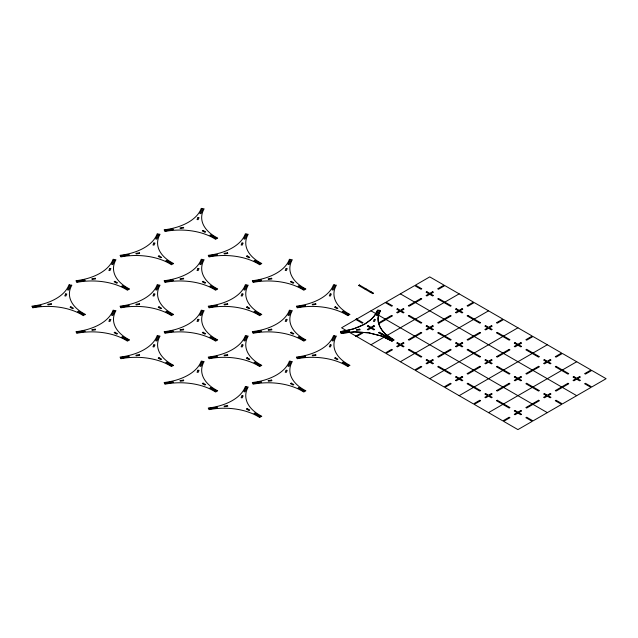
<?xml version="1.0" encoding="UTF-8"?>
<svg xmlns="http://www.w3.org/2000/svg" width="638" height="638" viewBox="0 0 638 638"><rect width="100%" height="100%" fill="white"/><g stroke="black" fill="none" stroke-linecap="round" stroke-linejoin="round"><path stroke-width="0.96" d="M378.717 310.515L379.355 310.299L377.592 310.204L374.538 315.762L371.268 319.319L364.625 324.128L353.253 328.977L340.509 331.616L341.274 333.275L354.6 331.88L368.644 332.797L381.612 336.059L391.939 341.115L393.486 340.245L394.037 339.902L385.288 333.937L381.995 330.34L379.642 326.449L378.318 322.405L378.047 318.338L378.797 314.382L380.463 310.65L379.036 310.411M380.463 310.65C372.927 322.373 384.251 335.317 393.79 340.054M379.578 310.499L377.257 315.499L376.173 315.331L378.326 310.299M377.592 310.204C371.499 324.543 354.361 329.551 340.556 331.752M393.662 340.134L379.45 332.231L378.661 332.685L392.617 340.748L391.939 341.115L381.612 336.059L368.644 332.797L354.6 331.88L341.218 333.172M365.167 289.261L365.957 288.807M370.239 292.196L371.029 291.741M355.876 336.051L362.224 332.39L363.014 332.845L356.666 336.505M378.924 332.845L379.714 332.39M381.197 334.152L381.987 333.698M370.973 344.759L414.66 319.534M415.45 319.08L444.056 302.571M444.845 302.109L459.145 293.855M386.269 337.087L387.059 336.625M391.62 340.166L392.41 339.711M400.361 361.73L414.66 353.476M415.45 353.021L444.056 336.505M444.845 336.051L473.444 319.534M474.233 319.08L488.533 310.826M429.749 378.701L444.056 370.447M444.845 369.984L473.444 353.476M474.233 353.021L502.84 336.505M503.621 336.051L517.928 327.796M459.145 395.672L473.444 387.41M474.233 386.955L502.84 370.447M503.621 369.984L532.228 353.476M533.017 353.021L547.316 344.759M488.533 412.634L502.84 404.38M503.621 403.926L532.228 387.41M533.017 386.955L561.615 370.447M562.405 369.984L576.712 361.73M400.361 293.855L414.66 302.109M415.45 302.571L444.056 319.08M444.845 319.534L473.444 336.051M474.233 336.505L502.84 353.021M503.621 353.476L532.228 369.984M533.017 370.447L561.615 386.955M562.405 387.41L576.712 395.672M370.973 310.826L414.66 336.051M415.45 336.505L444.056 353.021M444.845 353.476L473.444 369.984M474.233 370.447L502.84 386.955M503.621 387.41L532.228 403.926M533.017 404.38L547.316 412.634M356.666 319.08L363.014 322.748L362.224 323.203L355.876 319.534M341.163 333.068L349.672 331.425L349.385 330.803L340.676 332.031M65.714 293.879L64.781 295.88L65.858 296.048L66.791 294.046L65.714 293.879M69.893 284.875L67.572 289.875L68.649 290.043L70.97 285.042L71.855 285.194A47.579 27.474 0 0 0 85.428 314.446L84.878 314.789L78.45 311.177L77.669 311.631L84.009 315.292L83.331 315.658A47.579 27.474 0 0 0 32.666 307.819L32.434 307.372L41.063 305.969L40.776 305.347L32.107 306.687L31.9 306.168A47.579 27.474 0 0 0 68.992 284.755L69.893 284.875M109.8 268.431L108.867 270.432L109.943 270.592L110.876 268.59L109.8 268.431M113.979 259.419L111.658 264.427L112.735 264.587L115.055 259.586L115.941 259.746A47.579 27.474 0 0 0 129.514 288.99L128.884 289.381L122.544 285.72L121.754 286.175L128.094 289.835L127.417 290.202A47.579 27.474 0 0 0 76.751 282.371L76.488 281.852L85.149 280.513L84.862 279.891L76.193 281.23L75.986 280.712A47.579 27.474 0 0 0 113.078 259.299L113.979 259.419M109.8 319.335L108.867 321.337L109.943 321.504L110.876 319.502L109.8 319.335M113.979 310.331L111.658 315.331L112.735 315.499L115.055 310.499L115.941 310.65A47.579 27.474 0 0 0 129.514 339.902L128.884 340.293L122.544 336.625L121.754 337.087L128.094 340.748L127.417 341.115A47.579 27.474 0 0 0 76.751 333.275L76.488 332.765L85.149 331.425L84.862 330.803L76.193 332.143L76.01 331.688A47.579 27.474 0 0 0 113.078 310.204L113.979 310.331M153.886 242.974L152.953 244.976L154.029 245.144L154.962 243.142L153.886 242.974M158.064 233.971L155.744 238.971L156.82 239.138L159.141 234.138L160.026 234.29A47.579 27.474 0 0 0 173.6 263.542L172.97 263.933L166.63 260.272L165.84 260.727L172.18 264.387L171.502 264.754A47.579 27.474 0 0 0 120.845 256.915L120.574 256.404L129.235 255.064L128.948 254.442L120.287 255.782L120.096 255.328A47.579 27.474 0 0 0 157.163 233.843L158.064 233.971M153.886 293.879L152.953 295.88L154.029 296.048L154.962 294.046L153.886 293.879M158.064 284.875L155.744 289.875L156.82 290.043L159.141 285.042L160.026 285.194A47.579 27.474 0 0 0 173.6 314.446L172.97 314.837L166.63 311.177L165.84 311.631L172.18 315.292L171.502 315.658A47.579 27.474 0 0 0 120.845 307.819L120.574 307.309L129.235 305.969L128.948 305.347L120.287 306.687L120.072 306.168A47.579 27.474 0 0 0 157.163 284.755L158.064 284.875M197.971 217.518L197.038 219.52L198.123 219.687L199.048 217.686L197.971 217.518M202.15 208.514L199.83 213.515L200.906 213.682L203.227 208.682L204.112 208.833A47.579 27.474 0 0 0 217.694 238.086L217.056 238.476L210.715 234.816L209.926 235.27L216.266 238.931L215.588 239.298A47.579 27.474 0 0 0 164.931 231.458L164.692 231.012L173.321 229.608L173.034 228.986L164.373 230.326L164.157 229.808A47.579 27.474 0 0 0 201.249 208.395L202.15 208.514M153.886 344.783L152.953 346.793L154.029 346.952L154.962 344.951L153.886 344.783M158.064 335.779L155.744 340.78L156.82 340.947L159.141 335.947L160.026 336.106A47.579 27.474 0 0 0 173.6 365.351L172.97 365.741L166.63 362.081L165.84 362.536L172.18 366.196L171.502 366.563A47.579 27.474 0 0 0 120.845 358.723L120.574 358.213L129.235 356.873L128.948 356.251L120.287 357.591L120.072 357.073A47.579 27.474 0 0 0 157.163 335.66L158.064 335.779M197.971 268.431L197.038 270.432L198.123 270.592L199.048 268.59L197.971 268.431M202.15 259.419L199.83 264.427L200.906 264.587L203.227 259.586L204.112 259.746A47.579 27.474 0 0 0 217.694 288.99L217.056 289.381L210.715 285.72L209.926 286.175L216.266 289.835L215.588 290.202A47.579 27.474 0 0 0 164.931 282.371L164.66 281.852L173.321 280.513L173.034 279.891L164.373 281.23L164.157 280.712A47.579 27.474 0 0 0 201.249 259.299L202.15 259.419M197.971 319.335L197.038 321.337L198.123 321.504L199.048 319.502L197.971 319.335M202.15 310.331L199.83 315.331L200.906 315.499L203.227 310.499L204.112 310.65A47.579 27.474 0 0 0 217.694 339.902L217.056 340.293L210.715 336.625L209.926 337.087L216.266 340.748L215.588 341.115A47.579 27.474 0 0 0 164.931 333.275L164.66 332.765L173.321 331.425L173.034 330.803L164.373 332.143L164.189 331.688A47.579 27.474 0 0 0 201.249 310.204L202.15 310.331M242.057 242.974L241.132 244.976L242.209 245.144L243.134 243.142L242.057 242.974M246.236 233.971L243.915 238.971L244.992 239.138L247.313 234.138L248.198 234.29A47.579 27.474 0 0 0 261.779 263.542L261.141 263.933L254.801 260.272L254.012 260.727L260.352 264.387L259.682 264.754A47.579 27.474 0 0 0 209.017 256.915L208.746 256.404L217.406 255.064L217.119 254.442L208.459 255.782L208.275 255.328A47.579 27.474 0 0 0 245.335 233.843L246.236 233.971M197.971 370.239L197.038 372.241L198.123 372.409L199.048 370.407L197.971 370.239M202.15 361.236L199.83 366.236L200.906 366.403L203.227 361.403L204.112 361.555A47.579 27.474 0 0 0 217.694 390.807L217.056 391.198L210.715 387.537L209.926 387.992L216.266 391.652L215.588 392.019A47.579 27.474 0 0 0 164.931 384.18L164.692 383.733L173.321 382.329L173.034 381.707L164.373 383.047L164.157 382.529A47.579 27.474 0 0 0 201.249 361.116L202.15 361.236M242.057 293.879L241.132 295.88L242.209 296.048L243.134 294.046L242.057 293.879M246.236 284.875L243.915 289.875L244.992 290.043L247.313 285.042L248.198 285.194A47.579 27.474 0 0 0 261.779 314.446L261.221 314.789L254.801 311.177L254.012 311.631L260.352 315.292L259.682 315.658A47.579 27.474 0 0 0 209.017 307.819L208.778 307.372L217.406 305.969L217.119 305.347L208.459 306.687L208.251 306.168A47.579 27.474 0 0 0 245.335 284.755L246.236 284.875M242.057 344.783L241.132 346.793L242.209 346.952L243.134 344.951L242.057 344.783M246.236 335.779L243.915 340.78L244.992 340.947L247.313 335.947L248.198 336.106A47.579 27.474 0 0 0 261.779 365.351L261.141 365.741L254.801 362.081L254.012 362.536L260.352 366.196L259.682 366.563A47.579 27.474 0 0 0 209.017 358.723L208.746 358.213L217.406 356.873L217.119 356.251L208.459 357.591L208.251 357.073A47.579 27.474 0 0 0 245.335 335.66L246.236 335.779M286.143 268.431L285.218 270.432L286.295 270.592L287.22 268.59L286.143 268.431M290.322 259.419L288.001 264.427L289.078 264.587L291.399 259.586L292.292 259.746A47.579 27.474 0 0 0 305.865 288.99L305.235 289.381L298.887 285.72L298.098 286.175L304.438 289.835L303.768 290.202A47.579 27.474 0 0 0 253.103 282.371L252.831 281.852L261.5 280.513L261.205 279.891L252.544 281.23L252.337 280.712A47.579 27.474 0 0 0 289.421 259.299L290.322 259.419M242.057 395.696L241.132 397.697L242.209 397.865L243.134 395.863L242.057 395.696M246.236 386.684L243.915 391.692L244.992 391.86L247.313 386.851L248.198 387.011A47.579 27.474 0 0 0 261.779 416.263L261.141 416.654L254.801 412.985L254.012 413.448L260.352 417.108L259.682 417.475A47.579 27.474 0 0 0 209.017 409.636L208.746 409.125L217.406 407.786L217.119 407.156L208.459 408.503L208.275 408.041A47.579 27.474 0 0 0 245.335 386.564L246.236 386.684M286.143 319.335L285.218 321.337L286.295 321.504L287.22 319.502L286.143 319.335M290.322 310.331L288.001 315.331L289.078 315.499L291.399 310.499L292.292 310.65A47.579 27.474 0 0 0 305.865 339.902L305.235 340.293L298.887 336.625L298.098 337.087L304.438 340.748L303.768 341.115A47.579 27.474 0 0 0 253.103 333.275L252.831 332.765L261.5 331.425L261.205 330.803L252.544 332.143L252.337 331.616A47.579 27.474 0 0 0 289.421 310.204L290.322 310.331M286.143 370.239L285.218 372.241L286.295 372.409L287.22 370.407L286.143 370.239M290.322 361.236L288.001 366.236L289.078 366.403L291.399 361.403L292.292 361.555A47.579 27.474 0 0 0 305.865 390.807L305.235 391.198L298.887 387.537L298.098 387.992L304.438 391.652L303.768 392.019A47.579 27.474 0 0 0 253.103 384.18L252.831 383.669L261.5 382.329L261.205 381.707L252.544 383.047L252.337 382.529A47.579 27.474 0 0 0 289.421 361.116L290.322 361.236M330.229 293.879L329.304 295.88L330.38 296.048L331.313 294.046L330.229 293.879M334.408 284.875L332.087 289.875L333.172 290.043L335.492 285.042L336.378 285.194A47.579 27.474 0 0 0 349.951 314.446L349.321 314.837L342.973 311.177L342.183 311.631L348.531 315.292L347.854 315.658A47.579 27.474 0 0 0 297.188 307.819L296.949 307.372L305.586 305.969L305.299 305.347L296.63 306.687L296.423 306.168A47.579 27.474 0 0 0 333.507 284.755L334.408 284.875M330.229 344.783L329.304 346.793L330.38 346.952L331.313 344.951L330.229 344.783M334.408 335.779L332.087 340.78L333.172 340.947L335.492 335.947L336.378 336.106A47.579 27.474 0 0 0 349.951 365.351L349.321 365.741L342.973 362.081L342.183 362.536L348.531 366.196L347.854 366.563A47.579 27.474 0 0 0 297.188 358.723L296.917 358.213L305.586 356.873L305.299 356.251L296.63 357.591L296.423 357.073A47.579 27.474 0 0 0 333.507 335.66L334.408 335.779M374.315 319.335L373.389 321.337L374.466 321.504L375.399 319.502L374.315 319.335M70.842 306.782L70.052 307.237L72.588 308.696L73.378 308.242L70.842 306.782M114.928 281.326L114.138 281.781L116.674 283.248L117.464 282.793L114.928 281.326M159.014 255.87L158.224 256.324L160.76 257.792L161.55 257.337L159.014 255.87M203.099 230.422L202.31 230.876L204.846 232.344L205.635 231.881L203.099 230.422M114.928 332.231L114.138 332.685L116.674 334.152L117.464 333.698L114.928 332.231M159.014 306.782L158.224 307.237L160.76 308.696L161.55 308.242L159.014 306.782M203.099 281.326L202.31 281.781L204.846 283.248L205.635 282.793L203.099 281.326M247.185 255.87L246.396 256.324L248.932 257.792L249.721 257.337L247.185 255.87M159.014 357.687L158.224 358.141L160.76 359.609L161.55 359.154L159.014 357.687M203.099 332.231L202.31 332.685L204.846 334.152L205.635 333.698L203.099 332.231M247.185 306.782L246.396 307.237L248.932 308.696L249.721 308.242L247.185 306.782M291.271 281.326L290.481 281.781L293.025 283.248L293.815 282.793L291.271 281.326M359.21 285.162L358.843 285.369L359.585 285.369L359.21 285.162M359.609 285.146L358.819 285.601L372.783 293.655L373.565 293.201L359.609 285.146M203.099 383.135L202.31 383.597L204.846 385.057L205.635 384.602L203.099 383.135M247.185 357.687L246.396 358.141L248.932 359.609L249.721 359.154L247.185 357.687M291.271 332.231L290.481 332.685L293.025 334.152L293.815 333.698L291.271 332.231M335.357 306.782L334.567 307.237L337.111 308.696L337.901 308.242L335.357 306.782M356.275 319.096L355.908 319.311L356.642 319.311L356.275 319.096M385.272 302.571L341.577 327.796L385.272 353.021L391.62 349.353L392.41 349.807L386.062 353.476L414.66 369.984L421.008 366.324L421.798 366.778L415.45 370.447L444.056 386.955L450.396 383.294L451.186 383.749L444.845 387.41L473.444 403.926L479.792 400.265L480.581 400.72L474.233 404.38L502.84 420.897L509.18 417.228L509.969 417.683L503.621 421.351L517.928 429.605L532.228 421.351L525.879 417.683L526.669 417.228L533.017 420.897L561.615 404.38L555.275 400.72L556.065 400.265L562.405 403.926L591.011 387.41L584.663 383.749L585.453 383.294L591.801 386.955L606.1 378.701L591.801 370.447L585.453 374.107L584.663 373.653L591.011 369.984L562.405 353.476L556.065 357.136L555.275 356.682L561.615 353.021L533.017 336.505L526.669 340.166L525.879 339.711L532.228 336.051L503.621 319.534L497.281 323.203L496.492 322.748L502.84 319.08L474.233 302.571L467.885 306.232L467.096 305.777L473.444 302.109L444.845 285.601L438.497 289.261L437.708 288.807L444.056 285.146L429.749 276.884L415.45 285.146L421.798 288.807L421.008 289.261L414.66 285.601L386.062 302.109L392.41 305.777L391.62 306.232L385.272 302.571M368.094 325.675L367.305 326.13L369.841 327.597L370.63 327.142L368.094 325.675M397.482 308.704L396.692 309.159L399.228 310.626L400.018 310.172L397.482 308.704M426.878 291.741L426.088 292.196L428.624 293.655L429.414 293.201L426.878 291.741M369.841 327.988L367.305 329.455L368.094 329.91L370.63 328.442L369.841 327.988M373.852 325.675L371.308 327.142L372.098 327.597L374.642 326.13L373.852 325.675M391.62 315.419L378.924 322.748L379.714 323.203L392.41 315.874L391.62 315.419M399.228 311.017L396.692 312.484L397.482 312.939L400.018 311.48L399.228 311.017M403.24 308.704L400.704 310.172L401.493 310.626L404.029 309.159L403.24 308.704M421.008 298.448L408.32 305.777L409.11 306.232L421.798 298.903L421.008 298.448M428.624 294.054L426.088 295.514L426.878 295.976L429.414 294.509L428.624 294.054M432.628 291.741L430.092 293.201L430.881 293.655L433.417 292.196L432.628 291.741M356.275 336.066L355.908 336.282L356.642 336.282L356.275 336.066M385.663 319.096L385.296 319.311L386.03 319.311L385.663 319.096M372.098 327.988L371.308 328.442L373.852 329.91L374.642 329.455L372.098 327.988M401.493 311.017L400.704 311.48L403.24 312.939L404.029 312.484L401.493 311.017M430.881 294.054L430.092 294.509L432.628 295.976L433.417 295.514L430.881 294.054M247.185 408.591L246.396 409.046L248.932 410.513L249.721 410.059L247.185 408.591M291.271 383.135L290.481 383.597L293.025 385.057L293.815 384.602L291.271 383.135M335.357 357.687L334.567 358.141L337.111 359.609L337.901 359.154L335.357 357.687M409.11 315.419L408.32 315.874L421.008 323.203L421.798 322.748L409.11 315.419M438.497 298.448L437.708 298.903L450.396 306.232L451.186 305.777L438.497 298.448M385.663 336.066L385.296 336.282L386.03 336.282L385.663 336.066M393.016 340.309L392.649 340.517L393.383 340.517L393.016 340.309M397.482 342.646L396.692 343.1L399.228 344.568L400.018 344.113L397.482 342.646M426.878 325.675L426.088 326.13L428.624 327.597L429.414 327.142L426.878 325.675M456.266 308.704L455.476 309.159L458.012 310.626L458.802 310.172L456.266 308.704M399.228 344.959L396.692 346.426L397.482 346.881L400.018 345.413L399.228 344.959M403.24 342.646L400.704 344.113L401.493 344.568L404.029 343.1L403.24 342.646M421.008 332.39L408.32 339.711L409.11 340.166L421.798 332.845L421.008 332.39M428.624 327.988L426.088 329.455L426.878 329.91L429.414 328.442L428.624 327.988M432.628 325.675L430.092 327.142L430.881 327.597L433.417 326.13L432.628 325.675M450.396 315.419L437.708 322.748L438.497 323.203L451.186 315.874L450.396 315.419M458.012 311.017L455.476 312.484L456.266 312.939L458.802 311.48L458.012 311.017M462.024 308.704L459.488 310.172L460.269 310.626L462.813 309.159L462.024 308.704M401.493 344.959L400.704 345.413L403.24 346.881L404.029 346.426L401.493 344.959M430.881 327.988L430.092 328.442L432.628 329.91L433.417 329.455L430.881 327.988M460.269 311.017L459.488 311.48L462.024 312.939L462.813 312.484L460.269 311.017M409.11 349.353L408.32 349.807L421.008 357.136L421.798 356.682L409.11 349.353M438.497 332.39L437.708 332.845L450.396 340.166L451.186 339.711L438.497 332.39M467.885 315.419L467.096 315.874L479.792 323.203L480.581 322.748L467.885 315.419M426.878 359.617L426.088 360.071L428.624 361.539L429.414 361.076L426.878 359.617M456.266 342.646L455.476 343.1L458.012 344.568L458.802 344.113L456.266 342.646M485.654 325.675L484.864 326.13L487.408 327.597L488.198 327.142L485.654 325.675M428.624 361.929L426.088 363.397L426.878 363.851L429.414 362.384L428.624 361.929M432.628 359.617L430.092 361.076L430.881 361.539L433.417 360.071L432.628 359.617M450.396 349.353L437.708 356.682L438.497 357.136L451.186 349.807L450.396 349.353M458.012 344.959L455.476 346.426L456.266 346.881L458.802 345.413L458.012 344.959M462.024 342.646L459.488 344.113L460.269 344.568L462.813 343.1L462.024 342.646M479.792 332.39L467.096 339.711L467.885 340.166L480.581 332.845L479.792 332.39M487.408 327.988L484.864 329.455L485.654 329.91L488.198 328.442L487.408 327.988M491.412 325.675L488.875 327.142L489.665 327.597L492.201 326.13L491.412 325.675M430.881 361.929L430.092 362.384L432.628 363.851L433.417 363.397L430.881 361.929M460.269 344.959L459.488 345.413L462.024 346.881L462.813 346.426L460.269 344.959M489.665 327.988L488.875 328.442L491.412 329.91L492.201 329.455L489.665 327.988M438.497 366.324L437.708 366.778L450.396 374.107L451.186 373.653L438.497 366.324M467.885 349.353L467.096 349.807L479.792 357.136L480.581 356.682L467.885 349.353M497.281 332.39L496.492 332.845L509.18 340.166L509.969 339.711L497.281 332.39M456.266 376.579L455.476 377.042L458.012 378.501L458.802 378.047L456.266 376.579M485.654 359.617L484.864 360.071L487.408 361.539L488.198 361.076L485.654 359.617M515.049 342.646L514.26 343.1L516.796 344.568L517.585 344.113L515.049 342.646M458.012 378.9L455.476 380.36L456.266 380.814L458.802 379.355L458.012 378.9M462.024 376.579L459.488 378.047L460.269 378.501L462.813 377.042L462.024 376.579M479.792 366.324L467.096 373.653L467.885 374.107L480.581 366.778L479.792 366.324M487.408 361.929L484.864 363.397L485.654 363.851L488.198 362.384L487.408 361.929M491.412 359.617L488.875 361.076L489.665 361.539L492.201 360.071L491.412 359.617M509.18 349.353L496.492 356.682L497.281 357.136L509.969 349.807L509.18 349.353M516.796 344.959L514.26 346.426L515.049 346.881L517.585 345.413L516.796 344.959M520.807 342.646L518.263 344.113L519.053 344.568L521.597 343.1L520.807 342.646M460.269 378.9L459.488 379.355L462.024 380.814L462.813 380.36L460.269 378.9M489.665 361.929L488.875 362.384L491.412 363.851L492.201 363.397L489.665 361.929M519.053 344.959L518.263 345.413L520.807 346.881L521.597 346.426L519.053 344.959M467.885 383.294L467.096 383.749L479.792 391.078L480.581 390.623L467.885 383.294M497.281 366.324L496.492 366.778L509.18 374.107L509.969 373.653L497.281 366.324M526.669 349.353L525.879 349.807L538.576 357.136L539.365 356.682L526.669 349.353M485.654 393.55L484.864 394.005L487.408 395.472L488.198 395.018L485.654 393.55M515.049 376.579L514.26 377.042L516.796 378.501L517.585 378.047L515.049 376.579M544.437 359.617L543.648 360.071L546.192 361.539L546.973 361.076L544.437 359.617M487.408 395.863L484.864 397.33L485.654 397.785L488.198 396.318L487.408 395.863M491.412 393.55L488.875 395.018L489.665 395.472L492.201 394.005L491.412 393.55M509.18 383.294L496.492 390.623L497.281 391.078L509.969 383.749L509.18 383.294M516.796 378.9L514.26 380.36L515.049 380.814L517.585 379.355L516.796 378.9M520.807 376.579L518.263 378.047L519.053 378.501L521.597 377.042L520.807 376.579M538.576 366.324L525.879 373.653L526.669 374.107L539.365 366.778L538.576 366.324M546.192 361.929L543.648 363.397L544.437 363.851L546.973 362.384L546.192 361.929M550.195 359.617L547.659 361.076L548.449 361.539L550.985 360.071L550.195 359.617M489.665 395.863L488.875 396.318L491.412 397.785L492.201 397.33L489.665 395.863M519.053 378.9L518.263 379.355L520.807 380.814L521.597 380.36L519.053 378.9M548.449 361.929L547.659 362.384L550.195 363.851L550.985 363.397L548.449 361.929M497.281 400.265L496.492 400.72L509.18 408.049L509.969 407.586L497.281 400.265M526.669 383.294L525.879 383.749L538.576 391.078L539.365 390.623L526.669 383.294M556.065 366.324L555.275 366.778L567.964 374.107L568.753 373.653L556.065 366.324M515.049 410.521L514.26 410.976L516.796 412.443L517.585 411.988L515.049 410.521M544.437 393.55L543.648 394.005L546.192 395.472L546.973 395.018L544.437 393.55M573.833 376.579L573.044 377.042L575.58 378.501L576.369 378.047L573.833 376.579M516.796 412.834L514.26 414.301L515.049 414.756L517.585 413.288L516.796 412.834M520.807 410.521L518.263 411.988L519.053 412.443L521.597 410.976L520.807 410.521M538.576 400.265L525.879 407.586L526.669 408.049L539.365 400.72L538.576 400.265M546.192 395.863L543.648 397.33L544.437 397.785L546.973 396.318L546.192 395.863M550.195 393.55L547.659 395.018L548.449 395.472L550.985 394.005L550.195 393.55M567.964 383.294L555.275 390.623L556.065 391.078L568.753 383.749L567.964 383.294M575.58 378.9L573.044 380.36L573.833 380.814L576.369 379.355L575.58 378.9M579.591 376.579L577.047 378.047L577.837 378.501L580.373 377.042L579.591 376.579M519.053 412.834L518.263 413.288L520.807 414.756L521.597 414.301L519.053 412.834M548.449 395.863L547.659 396.318L550.195 397.785L550.985 397.33L548.449 395.863M577.837 378.9L577.047 379.355L579.591 380.814L580.373 380.36L577.837 378.9M183.433 227.375L179.972 227.91L180.259 228.54L183.728 227.997L183.433 227.375M139.347 252.831L135.886 253.366L136.173 253.988L139.642 253.453L139.347 252.831M227.527 252.831L224.058 253.366L224.345 253.988L227.814 253.453L227.527 252.831M95.261 278.28L91.792 278.822L92.087 279.444L95.548 278.91L95.261 278.28M183.433 278.28L179.972 278.822L180.259 279.444L183.728 278.91L183.433 278.28M51.176 303.736L47.706 304.27L48.002 304.892L51.463 304.358L51.176 303.736M271.613 278.28L268.143 278.822L268.431 279.444L271.9 278.91L271.613 278.28M139.347 303.736L135.886 304.27L136.173 304.892L139.642 304.358L139.347 303.736M227.527 303.736L224.058 304.27L224.345 304.892L227.814 304.358L227.527 303.736M95.261 329.192L91.792 329.726L92.087 330.348L95.548 329.814L95.261 329.192M315.698 303.736L312.229 304.27L312.516 304.892L315.985 304.358L315.698 303.736M183.433 329.192L179.972 329.726L180.259 330.348L183.728 329.814L183.433 329.192M271.613 329.192L268.143 329.726L268.431 330.348L271.9 329.814L271.613 329.192M139.347 354.64L135.886 355.183L136.173 355.805L139.642 355.262L139.347 354.64M359.784 329.192L356.315 329.726L356.602 330.348L360.071 329.814L359.784 329.192M341.043 332.27L340.676 332.637L341.043 332.27M227.527 354.64L224.058 355.183L224.345 355.805L227.814 355.262L227.527 354.64M315.698 354.64L312.229 355.183L312.516 355.805L315.985 355.262L315.698 354.64M183.433 380.096L179.972 380.631L180.259 381.253L183.728 380.719L183.433 380.096M271.613 380.096L268.143 380.631L268.431 381.253L271.9 380.719L271.613 380.096M227.527 405.553L224.058 406.087L224.345 406.709L227.814 406.175L227.527 405.553"/></g></svg>
